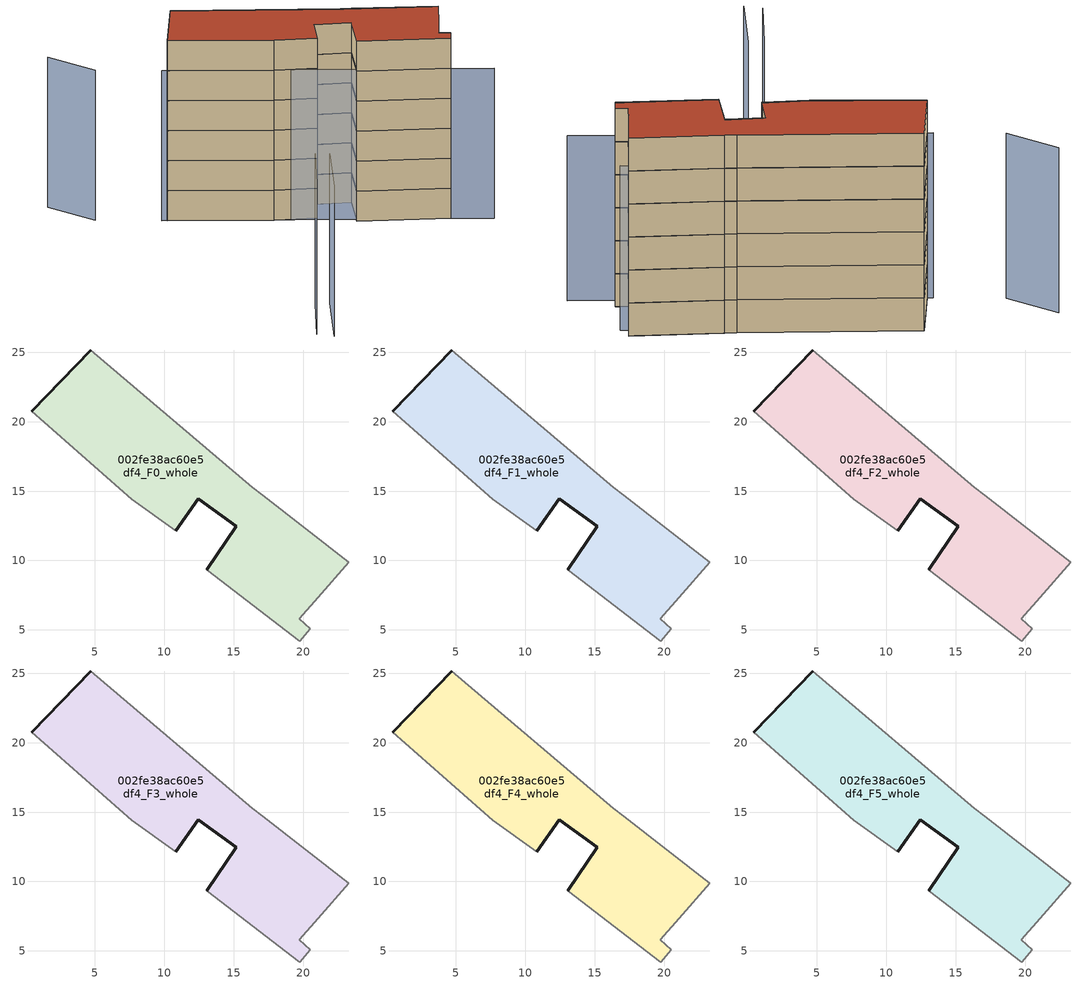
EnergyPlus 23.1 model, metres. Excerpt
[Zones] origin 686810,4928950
002fe38ac60e5df4_F0_whole
 floor ground (EU_floor_Construction): 20.53,5.09 19.73,5.78 21.09,7.33 23.31,9.86 17.11,14.7 16.35,15.29 4.68,25.17 0.43,20.77 7.64,14.41 10.81,12.15 12.43,14.44 15.18,12.47 13.05,9.34 19.75,4.2 z0
 wall outside (EU_wall_Construction): 13.05,9.34 15.18,12.47 12.43,14.44 10.81,12.15 / 0.43,20.77 4.68,25.17 z0:3
 wall adiabatic (EU_wall_Construction): 10.81,12.15 7.64,14.41 0.43,20.77 / 4.68,25.17 16.35,15.29 17.11,14.7 23.31,9.86 21.09,7.33 19.73,5.78 20.53,5.09 19.75,4.2 13.05,9.34 z0:3
002fe38ac60e5df4_F1_whole
 floor to 002fe38ac60e5df4_F0_whole (EU_floor_Construction): 20.53,5.09 19.73,5.78 21.09,7.33 23.31,9.86 17.11,14.7 16.35,15.29 4.68,25.17 0.43,20.77 7.64,14.41 10.81,12.15 12.43,14.44 15.18,12.47 13.05,9.34 19.75,4.2 z3
 wall outside (EU_wall_Construction): 13.05,9.34 15.18,12.47 12.43,14.44 10.81,12.15 / 0.43,20.77 4.68,25.17 z3:6
 wall adiabatic (EU_wall_Construction): 10.81,12.15 7.64,14.41 0.43,20.77 / 4.68,25.17 16.35,15.29 17.11,14.7 23.31,9.86 21.09,7.33 19.73,5.78 20.53,5.09 19.75,4.2 13.05,9.34 z3:6
002fe38ac60e5df4_F2_whole
 floor to 002fe38ac60e5df4_F1_whole (EU_floor_Construction): 20.53,5.09 19.73,5.78 21.09,7.33 23.31,9.86 17.11,14.7 16.35,15.29 4.68,25.17 0.43,20.77 7.64,14.41 10.81,12.15 12.43,14.44 15.18,12.47 13.05,9.34 19.75,4.2 z6
 wall outside (EU_wall_Construction): 13.05,9.34 15.18,12.47 12.43,14.44 10.81,12.15 / 0.43,20.77 4.68,25.17 z6:9
 wall adiabatic (EU_wall_Construction): 10.81,12.15 7.64,14.41 0.43,20.77 / 4.68,25.17 16.35,15.29 17.11,14.7 23.31,9.86 21.09,7.33 19.73,5.78 20.53,5.09 19.75,4.2 13.05,9.34 z6:9
002fe38ac60e5df4_F3_whole
 floor to 002fe38ac60e5df4_F2_whole (EU_floor_Construction): 20.53,5.09 19.73,5.78 21.09,7.33 23.31,9.86 17.11,14.7 16.35,15.29 4.68,25.17 0.43,20.77 7.64,14.41 10.81,12.15 12.43,14.44 15.18,12.47 13.05,9.34 19.75,4.2 z9
 wall outside (EU_wall_Construction): 13.05,9.34 15.18,12.47 12.43,14.44 10.81,12.15 / 0.43,20.77 4.68,25.17 z9:12
 wall adiabatic (EU_wall_Construction): 10.81,12.15 7.64,14.41 0.43,20.77 / 4.68,25.17 16.35,15.29 17.11,14.7 23.31,9.86 21.09,7.33 19.73,5.78 20.53,5.09 19.75,4.2 13.05,9.34 z9:12
002fe38ac60e5df4_F4_whole
 floor to 002fe38ac60e5df4_F3_whole (EU_floor_Construction): 20.53,5.09 19.73,5.78 21.09,7.33 23.31,9.86 17.11,14.7 16.35,15.29 4.68,25.17 0.43,20.77 7.64,14.41 10.81,12.15 12.43,14.44 15.18,12.47 13.05,9.34 19.75,4.2 z12
 wall outside (EU_wall_Construction): 13.05,9.34 15.18,12.47 12.43,14.44 10.81,12.15 / 0.43,20.77 4.68,25.17 z12:15
 wall adiabatic (EU_wall_Construction): 10.81,12.15 7.64,14.41 0.43,20.77 / 4.68,25.17 16.35,15.29 17.11,14.7 23.31,9.86 21.09,7.33 19.73,5.78 20.53,5.09 19.75,4.2 13.05,9.34 z12:15
002fe38ac60e5df4_F5_whole
 floor to 002fe38ac60e5df4_F4_whole (EU_floor_Construction): 20.53,5.09 19.73,5.78 21.09,7.33 23.31,9.86 17.11,14.7 16.35,15.29 4.68,25.17 0.43,20.77 7.64,14.41 10.81,12.15 12.43,14.44 15.18,12.47 13.05,9.34 19.75,4.2 z15
 wall outside (EU_wall_Construction): 13.05,9.34 15.18,12.47 12.43,14.44 10.81,12.15 / 0.43,20.77 4.68,25.17 z15:18
 wall adiabatic (EU_wall_Construction): 10.81,12.15 7.64,14.41 0.43,20.77 / 4.68,25.17 16.35,15.29 17.11,14.7 23.31,9.86 21.09,7.33 19.73,5.78 20.53,5.09 19.75,4.2 13.05,9.34 z15:18
 roof outside (EU_roof_Construction): 16.35,15.29 17.11,14.7 23.31,9.86 21.09,7.33 19.73,5.78 20.53,5.09 19.75,4.2 13.05,9.34 15.18,12.47 12.43,14.44 10.81,12.15 7.64,14.41 0.43,20.77 4.68,25.17 z18
shading: -4,-6.74 0.11,-1.54 / 0.05,21.11 22.72,1.65 / -0.89,-0.74 -4.9,-5.44 / -5.77,29.95 -4.39,25.11 / 23.15,8.64 4.68,25.17 z0:15
[Building]
EU S2 Campaign: North Axis=0; Terrain=City; Solar Distribution=FullExterior
[Site:Location]
Bologna: Latitude=44.5; Longitude=11.25; Time Zone=1; Elevation=37
[SizingPeriod:WeatherFileDays]
AnnualSizingPeriod: Begin Month=1; Begin Day of Month=1; End Month=12; End Day of Month=31; Day of Week for Start Day=Monday; Use Weather File Daylight Saving Period=No; Use Weather File Rain and Snow Indicators=No
[MATERIAL]
EU_InternalMass_Material: Roughness=MediumRough; Thickness=0.1; Conductivity=1; Density=1800; Specific Heat=900; Thermal Absorptance=0.9; Solar Absorptance=0.7; Visible Absorptance=0.7
[MATERIAL:NOMASS] Roughness=MediumRough; Thermal Absorptance=0.9; Solar Absorptance=0.7; Visible Absorptance=0.7
Name | Thermal Resistance
EU_wall_NoMass | 0.905828
EU_roof_NoMass | 0.37593
EU_floor_NoMass | 0.67114
[CONSTRUCTION]
EU_wall_Construction: EU_wall_NoMass
EU_roof_Construction: EU_roof_NoMass
EU_floor_Construction: EU_floor_NoMass
EU_InternalMass_Construction: EU_InternalMass_Material
[ZONE] Type=1; Multiplier=1; Ceiling Height=autocalculate; Floor Area=autocalculate; Part of Total Floor Area=Yes
Name | Volume
002fe38ac60e5df4_F0_whole | 433.229
002fe38ac60e5df4_F1_whole; 002fe38ac60e5df4_F2_whole; 002fe38ac60e5df4_F3_whole; 002fe38ac60e5df4_F4_whole; 002fe38ac60e5df4_F5_whole | 433.228
[INTERNALMASS] Construction=EU_InternalMass_Construction; Surface Area=144.41
Name | Zone or ZoneList
002fe38ac60e5df4_F0_whole_EU_InternalMass | 002fe38ac60e5df4_F0_whole
002fe38ac60e5df4_F1_whole_EU_InternalMass | 002fe38ac60e5df4_F1_whole
002fe38ac60e5df4_F2_whole_EU_InternalMass | 002fe38ac60e5df4_F2_whole
002fe38ac60e5df4_F3_whole_EU_InternalMass | 002fe38ac60e5df4_F3_whole
002fe38ac60e5df4_F4_whole_EU_InternalMass | 002fe38ac60e5df4_F4_whole
002fe38ac60e5df4_F5_whole_EU_InternalMass | 002fe38ac60e5df4_F5_whole
[OTHEREQUIPMENT] Fuel Type=Electricity; Design Level Calculation Method=Watts/Area; Power per Zone Floor Area=1; Fraction Latent=0; Fraction Radiant=0; Fraction Lost=0; Carbon Dioxide Generation Rate=0; EndUse Subcategory=EU_Step8_InternalGains
Name | Zone or ZoneList or Space or SpaceList | Schedule
EU_Step8_InternalGain_002fe38ac60e5df4_F0_whole_f000 | 002fe38ac60e5df4_F0_whole | EU_Step8_GainSchedule_002fe38ac60e5df4_F0_whole_f000
EU_Step8_InternalGain_002fe38ac60e5df4_F1_whole_f000 | 002fe38ac60e5df4_F1_whole | EU_Step8_GainSchedule_002fe38ac60e5df4_F1_whole_f000
EU_Step8_InternalGain_002fe38ac60e5df4_F2_whole_f000 | 002fe38ac60e5df4_F2_whole | EU_Step8_GainSchedule_002fe38ac60e5df4_F2_whole_f000
EU_Step8_InternalGain_002fe38ac60e5df4_F3_whole_f000 | 002fe38ac60e5df4_F3_whole | EU_Step8_GainSchedule_002fe38ac60e5df4_F3_whole_f000
EU_Step8_InternalGain_002fe38ac60e5df4_F4_whole_f000 | 002fe38ac60e5df4_F4_whole | EU_Step8_GainSchedule_002fe38ac60e5df4_F4_whole_f000
EU_Step8_InternalGain_002fe38ac60e5df4_F5_whole_f000 | 002fe38ac60e5df4_F5_whole | EU_Step8_GainSchedule_002fe38ac60e5df4_F5_whole_f000
[ZONEVENTILATION:DESIGNFLOWRATE] Schedule=EU_AlwaysOn; Design Flow Rate Calculation Method=AirChanges/Hour; Air Changes per Hour=0.73129; Ventilation Type=Natural; Fan Pressure Rise=0; Fan Total Efficiency=1; Constant Term Coefficient=1; Temperature Term Coefficient=0; Velocity Term Coefficient=0; Velocity Squared Term Coefficient=0; Minimum Indoor Temperature=-100; Maximum Indoor Temperature=100; Delta Temperature=-100; Minimum Outdoor Temperature=-100; Maximum Outdoor Temperature=100; Maximum Wind Speed=40
Name | Zone or ZoneList or Space or SpaceList
EU_ConstantAir_002fe38ac60e5df4_F0_whole | 002fe38ac60e5df4_F0_whole
EU_ConstantAir_002fe38ac60e5df4_F1_whole | 002fe38ac60e5df4_F1_whole
EU_ConstantAir_002fe38ac60e5df4_F2_whole | 002fe38ac60e5df4_F2_whole
EU_ConstantAir_002fe38ac60e5df4_F3_whole | 002fe38ac60e5df4_F3_whole
EU_ConstantAir_002fe38ac60e5df4_F4_whole | 002fe38ac60e5df4_F4_whole
EU_ConstantAir_002fe38ac60e5df4_F5_whole | 002fe38ac60e5df4_F5_whole
[HVACTEMPLATE:THERMOSTAT] Constant Heating Setpoint=20; Constant Cooling Setpoint=50
EU_HeatOnly_002fe38ac60e5df4_F0_whole; EU_HeatOnly_002fe38ac60e5df4_F1_whole; EU_HeatOnly_002fe38ac60e5df4_F2_whole; EU_HeatOnly_002fe38ac60e5df4_F3_whole; EU_HeatOnly_002fe38ac60e5df4_F4_whole; EU_HeatOnly_002fe38ac60e5df4_F5_whole
[HVACTEMPLATE:ZONE:IDEALLOADSAIRSYSTEM] System Availability Schedule=EU_AlwaysOn; Maximum Heating Supply Air Temperature=50; Minimum Cooling Supply Air Temperature=13; Maximum Heating Supply Air Humidity Ratio=0.0156; Minimum Cooling Supply Air Humidity Ratio=0.0077; Heating Limit=NoLimit; Cooling Limit=NoLimit; Heating Availability Schedule=EU_AlwaysOn; Cooling Availability Schedule=EU_CoolingOff; Dehumidification Control Type=ConstantSensibleHeatRatio; Cooling Sensible Heat Ratio=0.7; Dehumidification Setpoint=60; Humidification Control Type=None; Humidification Setpoint=30; Outdoor Air Method=None; Outdoor Air Flow Rate per Person=0.00944; Outdoor Air Flow Rate per Zone Floor Area=0; Outdoor Air Flow Rate per Zone=0; Demand Controlled Ventilation Type=None; Outdoor Air Economizer Type=NoEconomizer; Heat Recovery Type=None; Sensible Heat Recovery Effectiveness=0.7; Latent Heat Recovery Effectiveness=0.65
Name | Template Thermostat
002fe38ac60e5df4_F0_whole | EU_HeatOnly_002fe38ac60e5df4_F0_whole
002fe38ac60e5df4_F1_whole | EU_HeatOnly_002fe38ac60e5df4_F1_whole
002fe38ac60e5df4_F2_whole | EU_HeatOnly_002fe38ac60e5df4_F2_whole
002fe38ac60e5df4_F3_whole | EU_HeatOnly_002fe38ac60e5df4_F3_whole
002fe38ac60e5df4_F4_whole | EU_HeatOnly_002fe38ac60e5df4_F4_whole
002fe38ac60e5df4_F5_whole | EU_HeatOnly_002fe38ac60e5df4_F5_whole
[SIZING:ZONE] Zone Cooling Design Supply Air Temperature Input Method=SupplyAirTemperature; Zone Cooling Design Supply Air Temperature=13; Zone Heating Design Supply Air Temperature Input Method=SupplyAirTemperature; Zone Heating Design Supply Air Temperature=50; Zone Cooling Design Supply Air Humidity Ratio=0.008; Zone Heating Design Supply Air Humidity Ratio=0.008; Cooling Design Air Flow Method=DesignDay; Cooling Design Air Flow Rate=0; Cooling Minimum Air Flow per Zone Floor Area=0.000762; Cooling Minimum Air Flow=0; Cooling Minimum Air Flow Fraction=0.2; Heating Design Air Flow Method=DesignDay; Heating Design Air Flow Rate=0; Heating Maximum Air Flow per Zone Floor Area=0.002032; Heating Maximum Air Flow=0.141576; Heating Maximum Air Flow Fraction=0.3; Account for Dedicated Outdoor Air System=No; Dedicated Outdoor Air System Control Strategy=NeutralSupplyAir; Dedicated Outdoor Air Low Setpoint Temperature for Design=autosize; Dedicated Outdoor Air High Setpoint Temperature for Design=autosize; Zone Load Sizing Method=Sensible Load Only No Latent Load; Zone Latent Cooling Design Supply Air Humidity Ratio Input Method=HumidityRatioDifference; Zone Cooling Design Supply Air Humidity Ratio Difference=0.005; Zone Latent Heating Design Supply Air Humidity Ratio Input Method=HumidityRatioDifference; Zone Humidification Design Supply Air Humidity Ratio Difference=0.005
002fe38ac60e5df4_F0_whole; 002fe38ac60e5df4_F1_whole; 002fe38ac60e5df4_F2_whole; 002fe38ac60e5df4_F3_whole; 002fe38ac60e5df4_F4_whole; 002fe38ac60e5df4_F5_whole
[SCHEDULE:CONSTANT]
Name | Hourly Value
EU_AlwaysOn | 1
EU_CoolingOff | 0
[SCHEDULE:FILE] Column Number=1; Rows to Skip at Top=0; Number of Hours of Data=8760; Column Separator=Comma; Interpolate to Timestep=No; Minutes per Item=60; Adjust Schedule for Daylight Savings=Yes
Name | File
EU_Step8_GainSchedule_002fe38ac60e5df4_F0_whole_f000 | ../../schedules/002fe38ac60e5df4/002fe38ac60e5df4_F0_whole_f000_gain.csv
EU_Step8_GainSchedule_002fe38ac60e5df4_F1_whole_f000 | ../../schedules/002fe38ac60e5df4/002fe38ac60e5df4_F1_whole_f000_gain.csv
EU_Step8_GainSchedule_002fe38ac60e5df4_F2_whole_f000 | ../../schedules/002fe38ac60e5df4/002fe38ac60e5df4_F2_whole_f000_gain.csv
EU_Step8_GainSchedule_002fe38ac60e5df4_F3_whole_f000 | ../../schedules/002fe38ac60e5df4/002fe38ac60e5df4_F3_whole_f000_gain.csv
EU_Step8_GainSchedule_002fe38ac60e5df4_F4_whole_f000 | ../../schedules/002fe38ac60e5df4/002fe38ac60e5df4_F4_whole_f000_gain.csv
EU_Step8_GainSchedule_002fe38ac60e5df4_F5_whole_f000 | ../../schedules/002fe38ac60e5df4/002fe38ac60e5df4_F5_whole_f000_gain.csv
